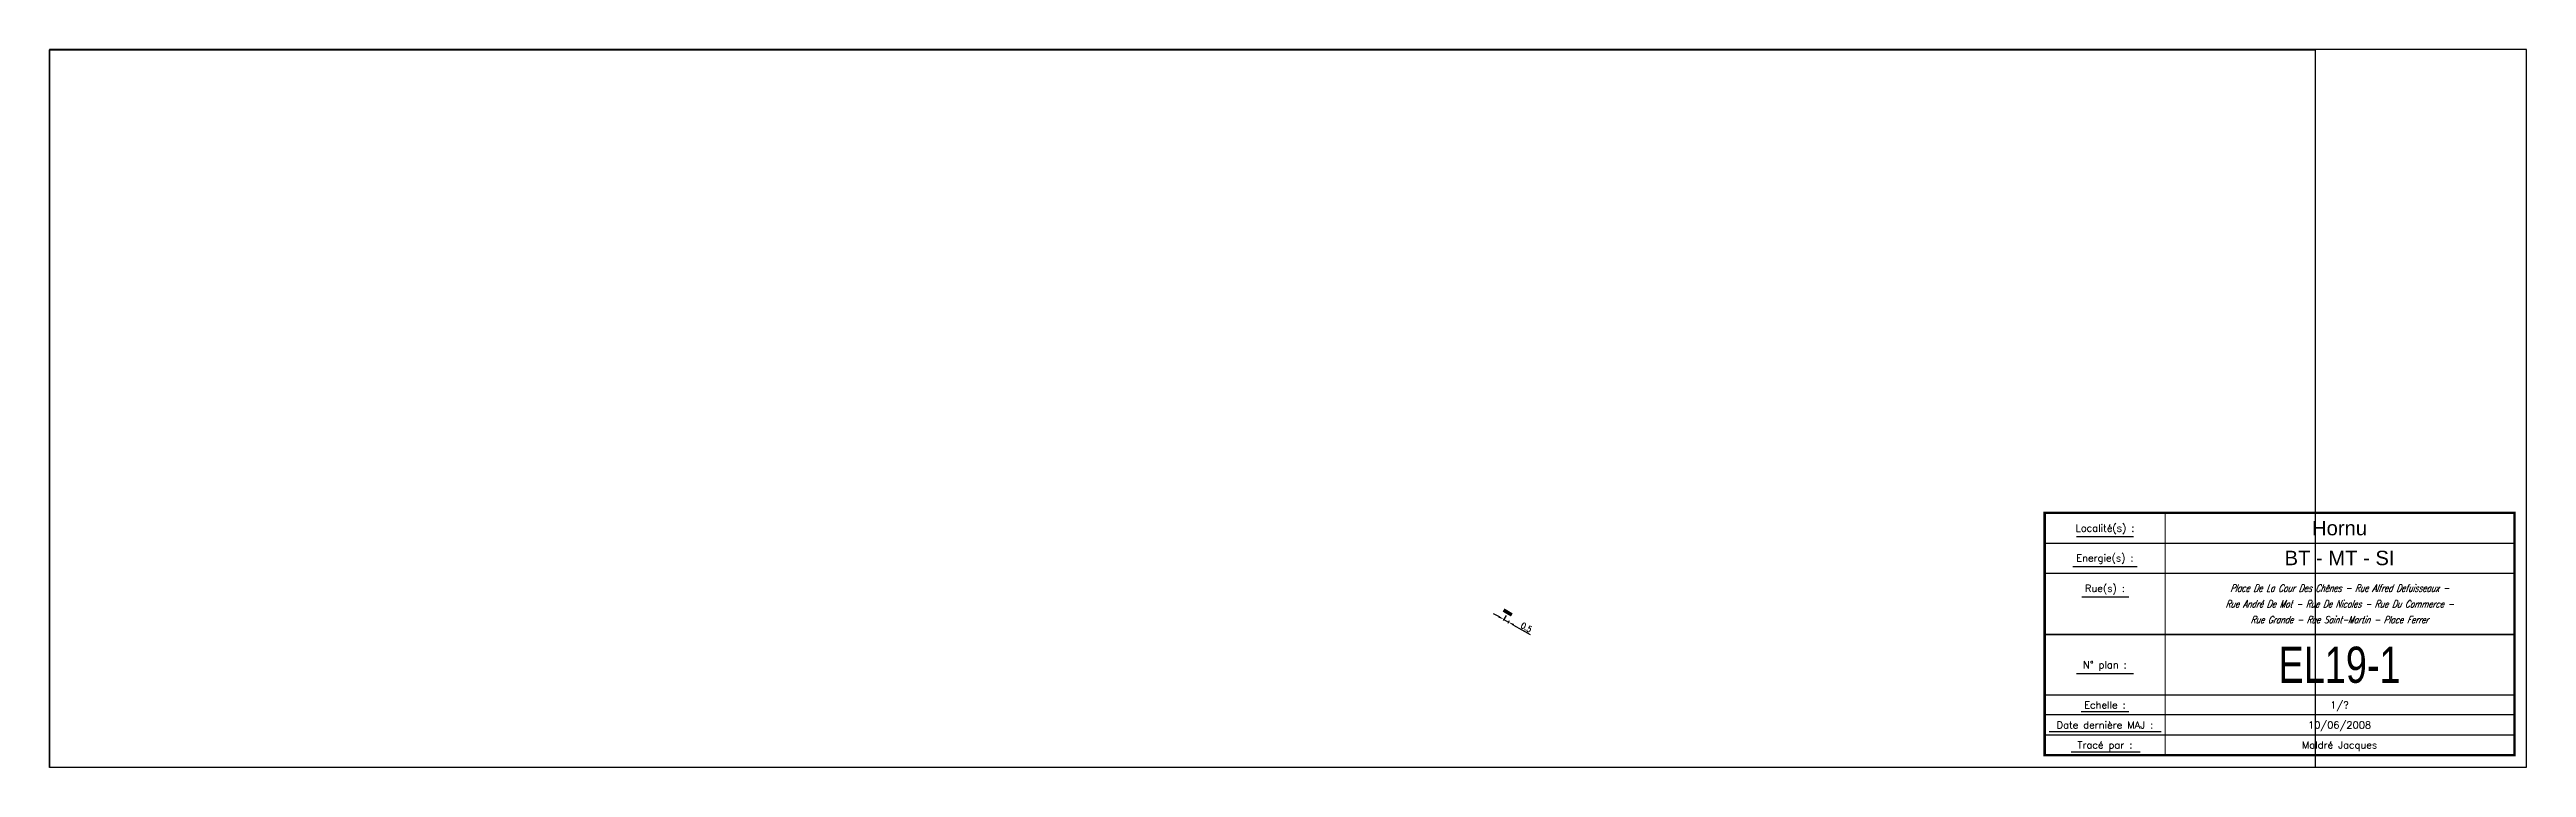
# Model space of a CAD drawing. Header units: millimetres. Extents: x 30 to 1058, y -298 to 0.
import ezdxf
from ezdxf.enums import TextEntityAlignment as Align

# ---------------------------------------------------------------- set-up
doc = ezdxf.new("R2010")
doc.units = ezdxf.units.MM
doc.header["$XCLIPFRAME"] = 0
doc.layers.get('0').update_dxf_attribs({"linetype": 'CONTINUOUS'})
doc.layers.get('Defpoints').update_dxf_attribs({"linetype": 'CONTINUOUS'})
doc.layers.add('M_300', color=7, linetype='CONTINUOUS')
doc.styles.add('Arial', font='ARIAL.TTF')
doc.styles.add('M_ROMANS', font='ROMANS.shx', dxfattribs={"width": 0.75})
doc.styles.add('ROMANS', font='romans')
doc.styles.get("Standard").update_dxf_attribs({"font": 'romans.shx', "width": 0.85})
doc.dimstyles.get("Standard").update_dxf_attribs({"dimtxt": 1.5, "dimasz": 1.2, "dimexe": 0.625, "dimexo": 0.625, "dimgap": 0.25, "dimtad": 1, "dimdec": 1, "dimzin": 0, "dimdsep": 46, "dimtxsty": 'Standard', "dimcen": -0.5, "dimadec": 0, "dimazin": 0, "dimtfac": 1, "dimtdec": 1, "dimtmove": 0, "dimatfit": 3, "dimfxl": 0, "dimtolj": 1, "dimtzin": 0, "dimarcsym": 0})
picture_1 = doc.add_image_def('image1.tif', size_in_pixel=(2344, 7404))

# ---------------------------------------------------------------- blocks, each defined once
blk = doc.blocks.new('Cartouche')
at = {"color": 7, "linetype": 'Continuous'}
blk.add_line((-88.5, 55), (-10, 55), dxfattribs=at)
at = {"const_width": 1, "flags": 128}
blk.add_lwpolyline([(-5, 105.5), (-200, 105.5), (-200, 55), (-200, 5), (-5, 5), (-5, 55)], close=True, dxfattribs=at)
at = {"flags": 128}
blk.add_lwpolyline([(-150, 105.5, 0.5, 0.5, 0), (-150, 55, 0.5, 0.5, 0), (-150, 55, 0.5, 0.5, 0), (-150, 5, 0, 0, 0)], format="xyseb", dxfattribs=at)
for points in [[(-200, 93), (-5, 93)], [(-186.8, 95.7), (-163.2, 95.7)], [(-188.3, 83.2), (-161.6, 83.2)], [(-200, 80.5), (-5, 80.5)], [(-184.6, 70.7), (-165.1, 70.7)], [(-5, 55), (-200, 55)], [(-200, 55), (-5, 55), (-5, 55)], [(-186.8, 38.9), (-163.2, 38.9)], [(-200, 30), (-200, 30), (-5, 30)], [(-5, 21.7), (-200, 21.7)], [(-184.9, 23.1), (-165.1, 23.1)], [(-5, 13.3), (-200, 13.3)], [(-198.1, 14.8), (-151.6, 14.8)], [(-189, 6.4), (-160.3, 6.4)]]:
    blk.add_lwpolyline(points, dxfattribs=at)
at = {"color": 7, "linetype": 'Continuous', "style": 'ROMANS'}
for s, p in [('Localité(s) :', (-175, 99.2)), ('Energie(s) :', (-175, 86.8)), ('Rue(s) :', (-175, 74.2)), ('N° plan :', (-175, 42.5)), ('Echelle :', (-175, 25.8)), ('Date dernière MAJ :', (-175, 17.5)), ('Tracé par :', (-175, 9.2))]:
    blk.add_text(s, height=3, dxfattribs=at).set_placement(p, align=Align.MIDDLE_CENTER)
at = {"color": 7, "linetype": 'Continuous'}
for tag, height, style, p in [('LOCALITE', 6, 'Arial', (-77.6, 99.2)), ('ENERGIES', 6, 'Arial', (-77.6, 86.8)), ('ECH', 3, 'ROMANS', (-77.6, 25.8)), ('DES', 3, 'ROMANS', (-77.6, 9.2)), ('DAT', 3, 'ROMANS', (-77.6, 17.5))]:
    blk.add_attdef(tag, text='', height=height, dxfattribs=dict(at, style=style)).set_placement(p, align=Align.MIDDLE_CENTER)
at = {"color": 7, "linetype": 'Continuous', "style": 'ROMANS', "oblique": 20, "width": 0.75}
blk.add_attdef('RUE1', text='', height=3, dxfattribs=at).set_placement((-77.6, 74.3), align=Align.MIDDLE_CENTER)
blk.add_attdef('RUE2', text='', height=3, dxfattribs=at).set_placement((-77.6, 67.8), align=Align.MIDDLE)
at = {"oblique": 20, "width": 0.75}
blk.add_attdef('RUE3', text='', height=3, dxfattribs=at).set_placement((-77.6, 61.2), align=Align.MIDDLE_CENTER)
at = {"color": 7, "linetype": 'Continuous', "style": 'Arial', "width": 0.75}
blk.add_attdef('NUM', text='', height=15, dxfattribs=at).set_placement((-77.6, 42.5), align=Align.MIDDLE_CENTER)
blk = doc.blocks.new('*D4')
at = {"layer": 'Defpoints', "color": 0, "linetype": 'Continuous'}
for p in [(633.5, -236.4), (634.8, -234.2), (636.1, -236.4)]:
    blk.add_point(p, dxfattribs=at)
at = {"layer": 'M_300', "color": 0, "linetype": 'Continuous', "lineweight": -2}
for p, q in [((631.4, -235.2), (629.3, -234)), ((634.5, -234.7), (633.2, -236.9)), ((633.5, -236.4), (635.5, -237.5)), ((635.8, -237), (635.2, -238.1)), ((637.6, -238.7), (644.4, -242.6))]:
    blk.add_line(p, q, dxfattribs=at)
at = {"layer": 'M_300', "color": 0, "linetype": 'Continuous'}
for points in [[(631.6, -234.9), (631.2, -235.6), (633.5, -236.4)], [(637.8, -238.3), (637.4, -239), (635.5, -237.5)]]:
    blk.add_solid(points, dxfattribs=at)
at = {"layer": 'M_300', "color": 0, "linetype": 'Continuous', "insert": (642.9, -239.7), "char_height": 2.5, "attachment_point": 5, "rotation": 330.5188}
blk.add_mtext('\\A1;0.5', dxfattribs=at)
blk = doc.blocks.new('M_300_03')
at = {"color": 0, "linetype": 'Continuous'}
blk.add_solid([(-1, 0.75), (-1, 0), (1, 0.75), (1, 0)], dxfattribs=at)
at = {"color": 0, "linetype": 'Continuous', "style": 'M_ROMANS', "width": 0.75, "flags": 3}
for tag, p in [('DEF_LEG', (0, -4.625)), ('DEF_COUP', (0, -7.125)), ('DEF_TYPE', (0, -9.625))]:
    blk.add_attdef(tag, text='', height=1.2, dxfattribs=at).set_placement(p, align=Align.MIDDLE)

msp = doc.modelspace()

# ---------------------------------------------------------------- linework, layer by layer
at = {"flags": 128}
msp.add_lwpolyline([(1058.06, -297.69), (1058.06, 0), (29.8, 0), (29.8, -297.69), (1058.06, -297.69)], dxfattribs=at)

# ---------------------------------------------------------------- block references
msp.add_blockref('Cartouche', (1058.06, -297.69)).add_auto_attribs({'LOCALITE': 'Hornu', 'ENERGIES': 'BT - MT - SI', 'RUE1': 'Place De La Cour Des Chênes - Rue Alfred Defuisseaux -', 'RUE2': 'Rue André De Mot - Rue De Nicoles - Rue Du Commerce -', 'RUE3': 'Rue Grande - Rue Saint-Martin - Place Ferrer', 'NUM': 'EL19-1', 'ECH': '1/?', 'DAT': '10/06/2008', 'DES': 'Maldré Jacques'})
at = {"layer": 'M_300', "xscale": 2, "yscale": 2, "zscale": 2, "rotation": 329.1617829581205}
msp.add_blockref('M_300_03', (634.74, -234.16), dxfattribs=at)

# ---------------------------------------------------------------- dimensions: what is measured, and where the dimension line sits
at = {"layer": 'M_300', "linetype": 'Continuous'}
dim = msp.add_linear_dim(base=(633.51, -236.4), p1=(636.08, -236.44), p2=(634.77, -234.18), angle=330.51881, text='0.5', dimstyle='Standard', override={"dimtxt": 2.5, "dimasz": 2.4, "dimgap": 0.5}, dxfattribs=at)
dim.commit()
dim.dimension.update_dxf_attribs({"geometry": '*D4', "text_midpoint": (642.02, -241.21), "dimtype": 160})

# ---------------------------------------------------------------- pictures from other files: only their frames are drawn
image = msp.add_image(picture_1, insert=(29.95, 0), size_in_units=(297.72, 940.4), rotation=-90)
image.set_boundary_path([(2344, 0), (2344, 7404.71), (1e-12, 7404.71), (0, 0), (2344, 0)])
image.dxf.flags = 11

doc.saveas('drawing.dxf')
